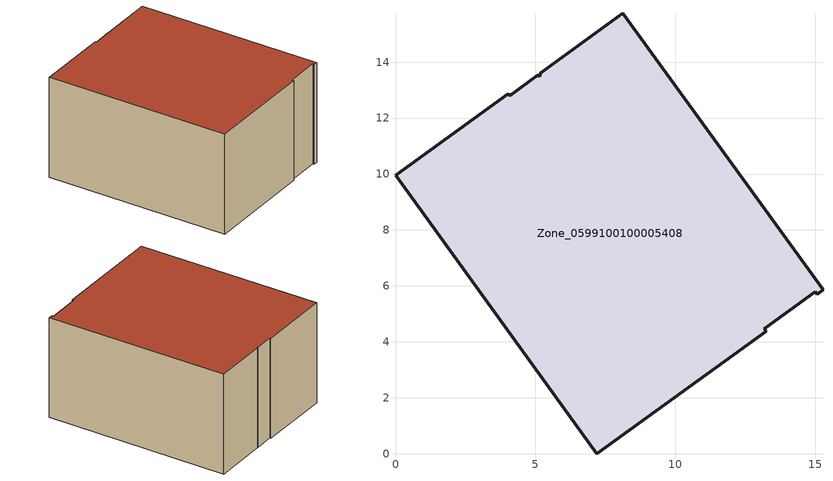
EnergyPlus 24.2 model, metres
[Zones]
Zone_0599100100005408
 floor ground (C_G): 0,9.96 4.03,12.87 4.08,12.79 5.11,13.54 5.15,13.48 5.18,13.6 8.13,15.75 15.29,5.86 15.08,5.7 15.01,5.8 13.19,4.47 13.25,4.38 7.2,0 z0
 wall outside (C_F): 7.2,0 13.25,4.38 13.19,4.47 15.01,5.8 15.08,5.7 15.29,5.86 8.13,15.75 5.18,13.6 5.15,13.48 5.11,13.54 4.08,12.79 4.03,12.87 0,9.96 7.2,0 z0:6.78
 roof outside (C_R): 15.08,5.7 15.29,5.86 8.13,15.75 5.18,13.6 5.15,13.48 5.11,13.54 4.08,12.79 4.03,12.87 0,9.96 7.2,0 13.25,4.38 13.19,4.47 15.01,5.8 z6.78
[BUILDING]
Pand.0599100100005408: North Axis=0; Terrain=City; Loads Convergence Tolerance Value=0.04; Temperature Convergence Tolerance Value=0.4; Solar Distribution=FullExterior; Maximum Number of Warmup Days=25; Minimum Number of Warmup Days=1
[Site:Location]
Rotterdam.The.Hague.AP_ZH_NLD Design_Conditions: Latitude=51.96; Longitude=4.45; Time Zone=1; Elevation=-4.5
[SITE:GROUNDTEMPERATURE:BUILDINGSURFACE]
18, 18, 18, 18, 18, 18, 18, 18, 18, 18, 18, 18
[MATERIAL] Thermal Absorptance=0.9; Solar Absorptance=0.7; Visible Absorptance=0.7
Name | Roughness | Thickness | Conductivity | Density | Specific Heat
G.D.2006-2014 | MediumSmooth | 0.15 | 0.06 | 540 | 1210
F.D.2006-2014 | Rough | 0.3 | 0.12 | 1920 | 840
R.D.2006-2014 | MediumRough | 0.2 | 0.08 | 1500 | 1000
[CONSTRUCTION]
C_G: G.D.2006-2014
C_F: F.D.2006-2014
C_R: R.D.2006-2014
[ZONE]
Zone_0599100100005408: Type=1; Multiplier=1; Ceiling Height=Autocalculate; Volume=Autocalculate; Floor Area=autocalculate; Part of Total Floor Area=Yes
[ZONEINFILTRATION:DESIGNFLOWRATE]
Infil_Zone_0599100100005408: Zone or ZoneList or Space or SpaceList=Zone_0599100100005408; Schedule=AlwaysOn; Design Flow Rate Calculation Method=Flow/Area; Flow Rate per Floor Area=0.0021; Constant Term Coefficient=1; Temperature Term Coefficient=0; Velocity Term Coefficient=0; Velocity Squared Term Coefficient=0
[HVACTEMPLATE:ZONE:IDEALLOADSAIRSYSTEM]
Zone_0599100100005408: Maximum Heating Supply Air Temperature=50; Minimum Cooling Supply Air Temperature=13; Maximum Heating Supply Air Humidity Ratio=0.0156; Minimum Cooling Supply Air Humidity Ratio=0.0077; Heating Limit=NoLimit; Cooling Limit=NoLimit; Dehumidification Control Type=ConstantSensibleHeatRatio; Cooling Sensible Heat Ratio=0.7; Dehumidification Setpoint=60; Humidification Control Type=None; Humidification Setpoint=30; Outdoor Air Method=None; Outdoor Air Flow Rate per Person=0.00944; Outdoor Air Flow Rate per Zone Floor Area=0; Outdoor Air Flow Rate per Zone=0; Demand Controlled Ventilation Type=None; Outdoor Air Economizer Type=NoEconomizer; Heat Recovery Type=None; Sensible Heat Recovery Effectiveness=0.7; Latent Heat Recovery Effectiveness=0.65
[ZONECONTROL:THERMOSTAT]
ThermostatControl_Zone_0599100100005408: Zone or ZoneList=Zone_0599100100005408; Control Type Schedule=DualSetpointControlType; Control 1=Thermostat_Zone_0599100100005408; Temperature Difference Between Cutout And Setpoint=0
[THERMOSTATSETPOINT:DUALSETPOINT]
Thermostat_Zone_0599100100005408: Heating Setpoint Temperature Schedule=HeatingSetpoint_Zone_0599100100005408; Cooling Setpoint Temperature Schedule=CoolingSetpoint_Zone_0599100100005408
[SCHEDULE:COMPACT]
HeatingSetpoint_Zone_0599100100005408: Through: 12/31, For: AllDays, Until: 24:00, 21
CoolingSetpoint_Zone_0599100100005408: Through: 12/31, For: AllDays, Until: 24:00, 24
DualSetpointControlType: Through: 12/31, For: AllDays, Until: 24:00, 4
AlwaysOn: Through: 12/31, For: AllDays, Until: 24:00, 1
